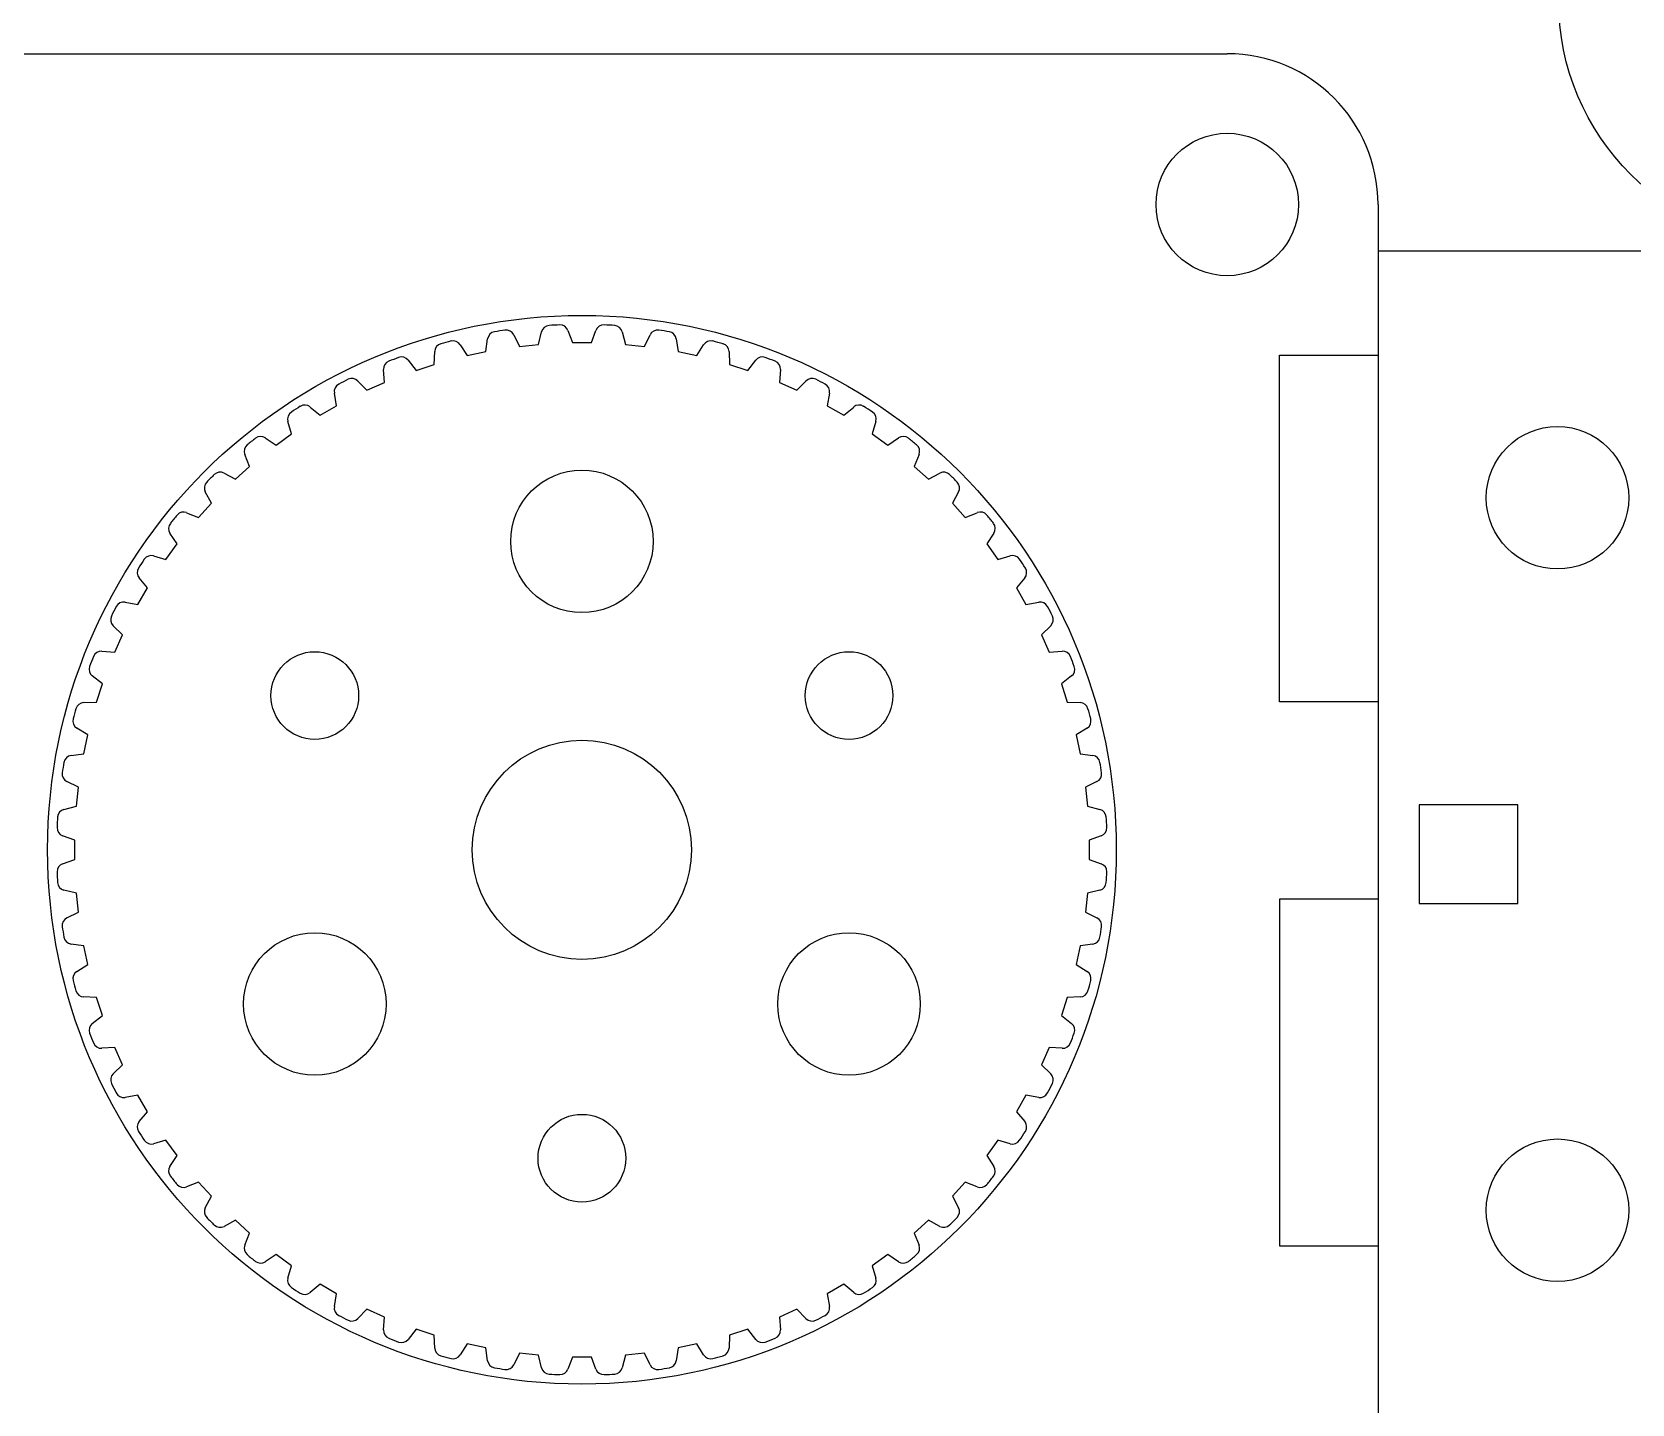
# Model space of a CAD drawing. Extents: x 0 to 9291, y 0 to 595.
# Drawn here: x 147.2 to 205.6, y 515.5 to 565.6 of the extents above; entities that cross this region are included whole.
import ezdxf

# ---------------------------------------------------------------- set-up
doc = ezdxf.new("R2010")
doc.units = 0
doc.layers.add('FINAL', color=8, linetype='CONTINUOUS')

msp = doc.modelspace()

# ---------------------------------------------------------------- linework, layer by layer
at = {"layer": 'FINAL', "linetype": 'CONTINUOUS'}
for p, q in [((143.723, 564.781), (190.821, 564.781)), ((196.321, 559.281), (196.321, 553.786)), ((196.321, 557.58), (196.321, 512.18)), ((235.42, 557.58), (196.321, 557.58)), ((162.83, 554.165), (163.08, 553.765)), ((163.763, 553.91), (163.828, 554.377)), ((164.781, 554.528), (164.987, 554.104)), ((164.987, 554.104), (165.682, 554.177)), ((165.682, 554.177), (165.796, 554.634)), ((166.759, 554.685), (166.92, 554.242)), ((166.92, 554.242), (167.619, 554.242)), ((167.619, 554.242), (167.78, 554.685)), ((168.743, 554.634), (168.857, 554.177)), ((168.857, 554.177), (169.552, 554.104)), ((169.552, 554.104), (169.759, 554.528)), ((170.711, 554.377), (170.777, 553.91)), ((171.46, 553.765), (171.71, 554.165)), ((160.927, 553.599), (161.218, 553.228)), ((161.882, 553.444), (161.898, 553.915)), ((163.08, 553.765), (163.763, 553.91)), ((170.777, 553.91), (171.46, 553.765)), ((172.641, 553.915), (172.658, 553.444)), ((173.322, 553.228), (173.612, 553.599)), ((192.723, 553.786), (196.321, 553.786)), ((192.723, 541.133), (192.723, 553.786)), ((160.06, 552.784), (160.027, 553.254)), ((161.218, 553.228), (161.882, 553.444)), ((172.658, 553.444), (173.322, 553.228)), ((174.512, 553.254), (174.479, 552.784)), ((158.317, 551.937), (158.235, 552.401)), ((159.094, 552.839), (159.422, 552.5)), ((159.422, 552.5), (160.06, 552.784)), ((174.479, 552.784), (175.118, 552.5)), ((175.118, 552.5), (175.445, 552.839)), ((176.304, 552.401), (176.222, 551.937)), ((157.351, 551.89), (157.712, 551.587)), ((157.712, 551.587), (158.317, 551.937)), ((176.222, 551.937), (176.827, 551.587)), ((176.827, 551.587), (177.188, 551.89)), ((156.672, 550.912), (156.542, 551.365)), ((177.997, 551.365), (177.867, 550.912)), ((155.716, 550.765), (156.107, 550.501)), ((156.107, 550.501), (156.672, 550.912)), ((177.867, 550.912), (178.432, 550.501)), ((178.432, 550.501), (178.823, 550.765)), ((155.143, 549.721), (154.967, 550.158)), ((179.573, 550.158), (179.396, 549.721)), ((154.208, 549.475), (154.624, 549.254)), ((154.624, 549.254), (155.143, 549.721)), ((179.396, 549.721), (179.915, 549.254)), ((179.915, 549.254), (180.331, 549.475)), ((153.28, 547.858), (153.748, 548.377)), ((153.748, 548.377), (153.526, 548.793)), ((181.013, 548.793), (180.792, 548.377)), ((180.792, 548.377), (181.259, 547.858)), ((152.843, 548.034), (153.28, 547.858)), ((181.259, 547.858), (181.696, 548.034)), ((152.5, 546.894), (152.236, 547.285)), ((182.303, 547.285), (182.04, 546.894)), ((152.089, 546.329), (152.5, 546.894)), ((182.04, 546.894), (182.45, 546.329)), ((151.636, 546.459), (152.089, 546.329)), ((182.45, 546.329), (182.903, 546.459)), ((151.414, 545.289), (151.111, 545.65)), ((183.428, 545.65), (183.125, 545.289)), ((151.065, 544.684), (151.414, 545.289)), ((183.125, 545.289), (183.475, 544.684)), ((150.6, 544.766), (151.065, 544.684)), ((183.475, 544.684), (183.939, 544.766)), ((150.502, 543.579), (150.163, 543.907)), ((184.377, 543.907), (184.038, 543.579)), ((150.218, 542.941), (150.502, 543.579)), ((184.038, 543.579), (184.322, 542.941)), ((149.747, 542.974), (150.218, 542.941)), ((184.322, 542.941), (184.792, 542.974)), ((149.773, 541.784), (149.402, 542.074)), ((185.138, 542.074), (184.766, 541.784)), ((149.557, 541.119), (149.773, 541.784)), ((184.766, 541.784), (184.982, 541.119)), ((149.086, 541.103), (149.557, 541.119)), ((184.982, 541.119), (185.453, 541.103)), ((196.323, 541.133), (192.723, 541.133)), ((196.323, 541.133), (196.323, 533.933)), ((149.237, 539.922), (148.837, 540.172)), ((185.703, 540.172), (185.303, 539.922)), ((149.091, 539.238), (149.237, 539.922)), ((185.303, 539.922), (185.448, 539.238)), ((148.624, 539.173), (149.091, 539.238)), ((185.448, 539.238), (185.915, 539.173)), ((148.897, 538.014), (148.474, 538.22)), ((148.824, 537.319), (148.897, 538.014)), ((186.066, 538.22), (185.642, 538.014)), ((185.642, 538.014), (185.715, 537.319)), ((148.367, 537.205), (148.824, 537.319)), ((185.715, 537.319), (186.172, 537.205)), ((197.821, 537.373), (197.821, 533.773)), ((201.421, 537.373), (197.821, 537.373)), ((201.421, 533.773), (201.421, 537.373)), ((148.759, 536.081), (148.316, 536.242)), ((148.759, 535.382), (148.759, 536.081)), ((186.223, 536.242), (185.78, 536.081)), ((185.78, 536.081), (185.78, 535.382)), ((148.316, 535.221), (148.759, 535.382)), ((185.78, 535.382), (186.223, 535.221)), ((148.824, 534.144), (148.367, 534.258)), ((148.897, 533.449), (148.824, 534.144)), ((185.715, 534.144), (185.642, 533.449)), ((186.172, 534.258), (185.715, 534.144)), ((196.323, 533.933), (192.723, 533.933)), ((192.723, 533.933), (192.723, 521.28)), ((197.821, 533.773), (201.421, 533.773)), ((148.474, 533.243), (148.897, 533.449)), ((185.642, 533.449), (186.066, 533.243)), ((149.091, 532.225), (148.624, 532.29)), ((149.237, 531.541), (149.091, 532.225)), ((185.448, 532.225), (185.303, 531.541)), ((185.915, 532.29), (185.448, 532.225)), ((148.837, 531.292), (149.237, 531.541)), ((185.303, 531.541), (185.703, 531.292)), ((149.557, 530.344), (149.086, 530.36)), ((149.773, 529.679), (149.557, 530.344)), ((184.982, 530.344), (184.766, 529.679)), ((185.453, 530.36), (184.982, 530.344)), ((149.402, 529.389), (149.773, 529.679)), ((184.766, 529.679), (185.138, 529.389)), ((150.218, 528.522), (149.747, 528.489)), ((150.502, 527.884), (150.218, 528.522)), ((184.322, 528.522), (184.038, 527.884)), ((184.792, 528.489), (184.322, 528.522)), ((150.163, 527.556), (150.502, 527.884)), ((184.038, 527.884), (184.377, 527.556)), ((151.065, 526.779), (150.6, 526.697)), ((151.414, 526.174), (151.065, 526.779)), ((183.475, 526.779), (183.125, 526.174)), ((183.939, 526.697), (183.475, 526.779)), ((151.111, 525.813), (151.414, 526.174)), ((183.125, 526.174), (183.428, 525.813)), ((152.089, 525.134), (151.636, 525.004)), ((152.5, 524.569), (152.089, 525.134)), ((182.45, 525.134), (182.04, 524.569)), ((182.903, 525.004), (182.45, 525.134)), ((152.236, 524.178), (152.5, 524.569)), ((182.04, 524.569), (182.303, 524.178)), ((153.28, 523.605), (152.843, 523.429)), ((153.748, 523.086), (153.28, 523.605)), ((181.259, 523.605), (180.792, 523.086)), ((181.696, 523.429), (181.259, 523.605)), ((153.526, 522.67), (153.748, 523.086)), ((180.792, 523.086), (181.013, 522.67)), ((154.624, 522.21), (154.208, 521.988)), ((155.143, 521.742), (154.624, 522.21)), ((179.915, 522.21), (179.396, 521.742)), ((180.331, 521.988), (179.915, 522.21)), ((154.967, 521.305), (155.143, 521.742)), ((179.396, 521.742), (179.573, 521.305)), ((156.107, 520.962), (155.716, 520.698)), ((156.672, 520.551), (156.107, 520.962)), ((178.432, 520.962), (177.867, 520.551)), ((178.823, 520.698), (178.432, 520.962)), ((192.723, 521.28), (196.321, 521.28)), ((196.321, 521.28), (196.321, 512.18)), ((156.542, 520.098), (156.672, 520.551)), ((177.867, 520.551), (177.997, 520.098)), ((157.712, 519.876), (157.351, 519.573)), ((158.317, 519.527), (157.712, 519.876)), ((176.827, 519.876), (176.222, 519.527)), ((177.188, 519.573), (176.827, 519.876)), ((158.235, 519.062), (158.317, 519.527)), ((176.222, 519.527), (176.304, 519.062)), ((159.422, 518.964), (159.094, 518.625)), ((160.06, 518.68), (159.422, 518.964)), ((160.027, 518.209), (160.06, 518.68)), ((175.118, 518.964), (174.479, 518.68)), ((174.479, 518.68), (174.512, 518.209)), ((175.445, 518.625), (175.118, 518.964)), ((161.218, 518.235), (160.927, 517.864)), ((161.882, 518.019), (161.218, 518.235)), ((161.898, 517.548), (161.882, 518.019)), ((172.658, 518.019), (172.641, 517.548)), ((173.322, 518.235), (172.658, 518.019)), ((173.612, 517.864), (173.322, 518.235)), ((163.08, 517.698), (162.83, 517.299)), ((163.763, 517.553), (163.08, 517.698)), ((163.828, 517.086), (163.763, 517.553)), ((164.987, 517.359), (164.781, 516.936)), ((165.682, 517.286), (164.987, 517.359)), ((169.552, 517.359), (168.857, 517.286)), ((169.759, 516.936), (169.552, 517.359)), ((170.777, 517.553), (170.711, 517.086)), ((171.46, 517.698), (170.777, 517.553)), ((171.71, 517.299), (171.46, 517.698)), ((165.796, 516.829), (165.682, 517.286)), ((166.92, 517.221), (166.759, 516.778)), ((167.619, 517.221), (166.92, 517.221)), ((167.78, 516.778), (167.619, 517.221)), ((168.857, 517.286), (168.743, 516.829))]:
    msp.add_line(p, q, dxfattribs=at)
at = {"layer": 'FINAL'}
msp.add_circle((211.909, 566.742), 9, dxfattribs=at)
at = {"layer": 'FINAL', "linetype": 'CONTINUOUS'}
for centre, radius in [((190.821, 559.281), 2.6), ((167.27, 535.732), 19.5), ((202.871, 548.579), 2.6), ((167.27, 546.987), 2.6), ((157.522, 541.359), 1.6), ((177.017, 541.359), 1.6), ((167.27, 535.732), 4), ((157.522, 530.104), 2.6), ((177.017, 530.104), 2.6), ((167.27, 524.476), 1.6), ((202.871, 522.577), 2.6)]:
    msp.add_circle(centre, radius, dxfattribs=at)
for centre, radius, start, end in [((190.821, 559.281), 5.5, 0, 90), ((164.507, 554.394), 0.305, 26, 98.42095), ((166.092, 554.561), 0.305, 93.57905, 166), ((167.27, 535.732), 19.171, 92.42095, 93.57905), ((166.473, 554.581), 0.305, 20, 92.42095), ((168.067, 554.581), 0.305, 87.57905, 160), ((167.27, 535.732), 19.171, 86.42095, 87.57905), ((168.447, 554.561), 0.305, 14, 86.42095), ((170.032, 554.394), 0.305, 81.57905, 154), ((162.203, 553.904), 0.305, 105.57905, 178), ((167.27, 535.732), 19.171, 104.42095, 105.57905), ((162.571, 554.003), 0.305, 32, 104.42095), ((164.13, 554.334), 0.305, 99.57905, 172), ((167.27, 535.732), 19.171, 98.42095, 99.57905), ((167.27, 535.732), 19.171, 80.42095, 81.57905), ((170.409, 554.334), 0.305, 8, 80.42095), ((171.968, 554.003), 0.305, 75.57905, 148), ((167.27, 535.732), 19.171, 74.42095, 75.57905), ((172.336, 553.904), 0.305, 2, 74.42095), ((160.331, 553.275), 0.305, 111.57905, 184), ((167.27, 535.732), 19.171, 110.42095, 111.57905), ((160.687, 553.412), 0.305, 38, 110.42095), ((173.852, 553.412), 0.305, 69.57905, 142), ((167.27, 535.732), 19.171, 68.42095, 69.57905), ((174.208, 553.275), 0.305, 356, 68.42095), ((158.535, 552.454), 0.305, 117.57905, 190), ((167.27, 535.732), 19.171, 116.42095, 117.57905), ((158.875, 552.627), 0.305, 44, 116.42095), ((175.664, 552.627), 0.305, 63.57905, 136), ((167.27, 535.732), 19.171, 62.42095, 63.57905), ((176.004, 552.454), 0.305, 350, 62.42095), ((167.27, 535.732), 19.171, 122.42095, 123.57905), ((157.155, 551.657), 0.305, 50, 122.42095), ((177.384, 551.657), 0.305, 57.57905, 130), ((167.27, 535.732), 19.171, 56.42095, 57.57905), ((156.835, 551.449), 0.305, 123.57905, 196), ((177.704, 551.449), 0.305, 344, 56.42095), ((167.27, 535.732), 19.171, 128.42095, 129.57905), ((155.546, 550.512), 0.305, 56, 128.42095), ((178.994, 550.512), 0.305, 51.57905, 124), ((167.27, 535.732), 19.171, 50.42095, 51.57905), ((155.249, 550.272), 0.305, 129.57905, 202), ((179.29, 550.272), 0.305, 338, 50.42095), ((154.065, 549.206), 0.305, 62, 134.42095), ((180.474, 549.206), 0.305, 45.57905, 118), ((153.795, 548.936), 0.305, 135.57905, 208), ((167.27, 535.732), 19.171, 134.42095, 135.57905), ((167.27, 535.732), 19.171, 44.42095, 45.57905), ((180.744, 548.936), 0.305, 332, 44.42095), ((167.27, 535.732), 19.171, 140.42095, 141.57905), ((152.729, 547.752), 0.305, 68, 140.42095), ((181.81, 547.752), 0.305, 39.57905, 112), ((167.27, 535.732), 19.171, 38.42095, 39.57905), ((152.489, 547.455), 0.305, 141.57905, 214), ((182.05, 547.455), 0.305, 326, 38.42095), ((151.344, 545.846), 0.305, 147.57905, 220), ((167.27, 535.732), 19.171, 146.42095, 147.57905), ((151.552, 546.166), 0.305, 74, 146.42095), ((182.987, 546.166), 0.305, 33.57905, 106), ((167.27, 535.732), 19.171, 32.42095, 33.57905), ((183.195, 545.846), 0.305, 320, 32.42095), ((150.547, 544.466), 0.305, 80, 152.42095), ((183.992, 544.466), 0.305, 27.57905, 100), ((150.374, 544.126), 0.305, 153.57905, 226), ((167.27, 535.732), 19.171, 152.42095, 153.57905), ((167.27, 535.732), 19.171, 26.42095, 27.57905), ((184.165, 544.126), 0.305, 314, 26.42095), ((167.27, 535.732), 19.171, 158.42095, 159.57905), ((149.726, 542.67), 0.305, 86, 158.42095), ((184.813, 542.67), 0.305, 21.57905, 94), ((167.27, 535.732), 19.171, 20.42095, 21.57905), ((149.589, 542.314), 0.305, 159.57905, 232), ((184.95, 542.314), 0.305, 308, 20.42095), ((167.27, 535.732), 19.171, 164.42095, 165.57905), ((149.097, 540.798), 0.305, 92, 164.42095), ((185.442, 540.798), 0.305, 15.57905, 88), ((167.27, 535.732), 19.171, 14.42095, 15.57905), ((148.998, 540.43), 0.305, 165.57905, 238), ((185.541, 540.43), 0.305, 302, 14.42095), ((148.667, 538.871), 0.305, 98, 170.42095), ((185.872, 538.871), 0.305, 9.57905, 82), ((148.607, 538.494), 0.305, 171.57905, 244), ((167.27, 535.732), 19.171, 170.42095, 171.57905), ((185.932, 538.494), 0.305, 296, 8.42095), ((167.27, 535.732), 19.171, 8.42095, 9.57905), ((148.441, 536.909), 0.305, 104, 176.42095), ((186.099, 536.909), 0.305, 3.57905, 76), ((167.27, 535.732), 19.171, 176.42095, 177.57905), ((167.27, 535.732), 19.171, 2.42095, 3.57905), ((148.421, 536.529), 0.305, 177.57905, 250), ((186.119, 536.529), 0.305, 290, 2.42095), ((148.421, 534.935), 0.305, 110, 182.42095), ((167.27, 535.732), 19.171, 182.42095, 183.57905), ((186.119, 534.935), 0.305, 357.57905, 70), ((167.27, 535.732), 19.171, 356.42095, 357.57905), ((148.441, 534.554), 0.305, 183.57905, 256), ((186.099, 534.554), 0.305, 284, 356.42095), ((148.607, 532.969), 0.305, 116, 188.42095), ((185.932, 532.969), 0.305, 351.57905, 64), ((167.27, 535.732), 19.171, 188.42095, 189.57905), ((148.667, 532.592), 0.305, 189.57905, 262), ((185.872, 532.592), 0.305, 278, 350.42095), ((167.27, 535.732), 19.171, 350.42095, 351.57905), ((148.998, 531.033), 0.305, 122, 194.42095), ((167.27, 535.732), 19.171, 194.42095, 195.57905), ((185.541, 531.033), 0.305, 345.57905, 58), ((167.27, 535.732), 19.171, 344.42095, 345.57905), ((149.097, 530.665), 0.305, 195.57905, 268), ((185.442, 530.665), 0.305, 272, 344.42095), ((149.589, 529.149), 0.305, 128, 200.42095), ((167.27, 535.732), 19.171, 200.42095, 201.57905), ((167.27, 535.732), 19.171, 338.42095, 339.57905), ((184.95, 529.149), 0.305, 339.57905, 52), ((149.726, 528.793), 0.305, 201.57905, 274), ((184.813, 528.793), 0.305, 266, 338.42095), ((150.374, 527.337), 0.305, 134, 206.42095), ((184.165, 527.337), 0.305, 333.57905, 46), ((167.27, 535.732), 19.171, 206.42095, 207.57905), ((150.547, 526.997), 0.305, 207.57905, 280), ((183.992, 526.997), 0.305, 260, 332.42095), ((167.27, 535.732), 19.171, 332.42095, 333.57905), ((151.344, 525.617), 0.305, 140, 212.42095), ((183.195, 525.617), 0.305, 327.57905, 40), ((167.27, 535.732), 19.171, 212.42095, 213.57905), ((151.552, 525.297), 0.305, 213.57905, 286), ((182.987, 525.297), 0.305, 254, 326.42095), ((167.27, 535.732), 19.171, 326.42095, 327.57905), ((152.489, 524.008), 0.305, 146, 218.42095), ((167.27, 535.732), 19.171, 218.42095, 219.57905), ((167.27, 535.732), 19.171, 320.42095, 321.57905), ((182.05, 524.008), 0.305, 321.57905, 34), ((152.729, 523.711), 0.305, 219.57905, 292), ((181.81, 523.711), 0.305, 248, 320.42095), ((153.795, 522.527), 0.305, 152, 224.42095), ((180.744, 522.527), 0.305, 315.57905, 28), ((167.27, 535.732), 19.171, 224.42095, 225.57905), ((154.065, 522.257), 0.305, 225.57905, 298), ((180.474, 522.257), 0.305, 242, 314.42095), ((167.27, 535.732), 19.171, 314.42095, 315.57905), ((155.249, 521.191), 0.305, 158, 230.42095), ((167.27, 535.732), 19.171, 230.42095, 231.57905), ((167.27, 535.732), 19.171, 308.42095, 309.57905), ((179.29, 521.191), 0.305, 309.57905, 22), ((155.546, 520.951), 0.305, 231.57905, 304), ((178.994, 520.951), 0.305, 236, 308.42095), ((156.835, 520.014), 0.305, 164, 236.42095), ((167.27, 535.732), 19.171, 236.42095, 237.57905), ((167.27, 535.732), 19.171, 302.42095, 303.57905), ((177.704, 520.014), 0.305, 303.57905, 16), ((157.155, 519.806), 0.305, 237.57905, 310), ((177.384, 519.806), 0.305, 230, 302.42095), ((158.535, 519.009), 0.305, 170, 242.42095), ((167.27, 535.732), 19.171, 242.42095, 243.57905), ((158.875, 518.836), 0.305, 243.57905, 316), ((175.664, 518.836), 0.305, 224, 296.42095), ((167.27, 535.732), 19.171, 296.42095, 297.57905), ((176.004, 519.009), 0.305, 297.57905, 10), ((160.331, 518.188), 0.305, 176, 248.42095), ((174.208, 518.188), 0.305, 291.57905, 4), ((167.27, 535.732), 19.171, 248.42095, 249.57905), ((160.687, 518.051), 0.305, 249.57905, 322), ((162.203, 517.559), 0.305, 182, 254.42095), ((172.336, 517.559), 0.305, 285.57905, 358), ((173.852, 518.051), 0.305, 218, 290.42095), ((167.27, 535.732), 19.171, 290.42095, 291.57905), ((167.27, 535.732), 19.171, 254.42095, 255.57905), ((162.571, 517.46), 0.305, 255.57905, 328), ((164.13, 517.129), 0.305, 188, 260.42095), ((167.27, 535.732), 19.171, 260.42095, 261.57905), ((164.507, 517.069), 0.305, 261.57905, 334), ((166.092, 516.903), 0.305, 194, 266.42095), ((166.473, 516.883), 0.305, 267.57905, 340), ((168.067, 516.883), 0.305, 200, 272.42095), ((168.447, 516.903), 0.305, 273.57905, 346), ((170.032, 517.069), 0.305, 206, 278.42095), ((167.27, 535.732), 19.171, 278.42095, 279.57905), ((170.409, 517.129), 0.305, 279.57905, 352), ((171.968, 517.46), 0.305, 212, 284.42095), ((167.27, 535.732), 19.171, 284.42095, 285.57905), ((167.27, 535.732), 19.171, 266.42095, 267.57905), ((167.27, 535.732), 19.171, 272.42095, 273.57905)]:
    msp.add_arc(centre, radius, start, end, dxfattribs=at)

doc.saveas('drawing.dxf')
